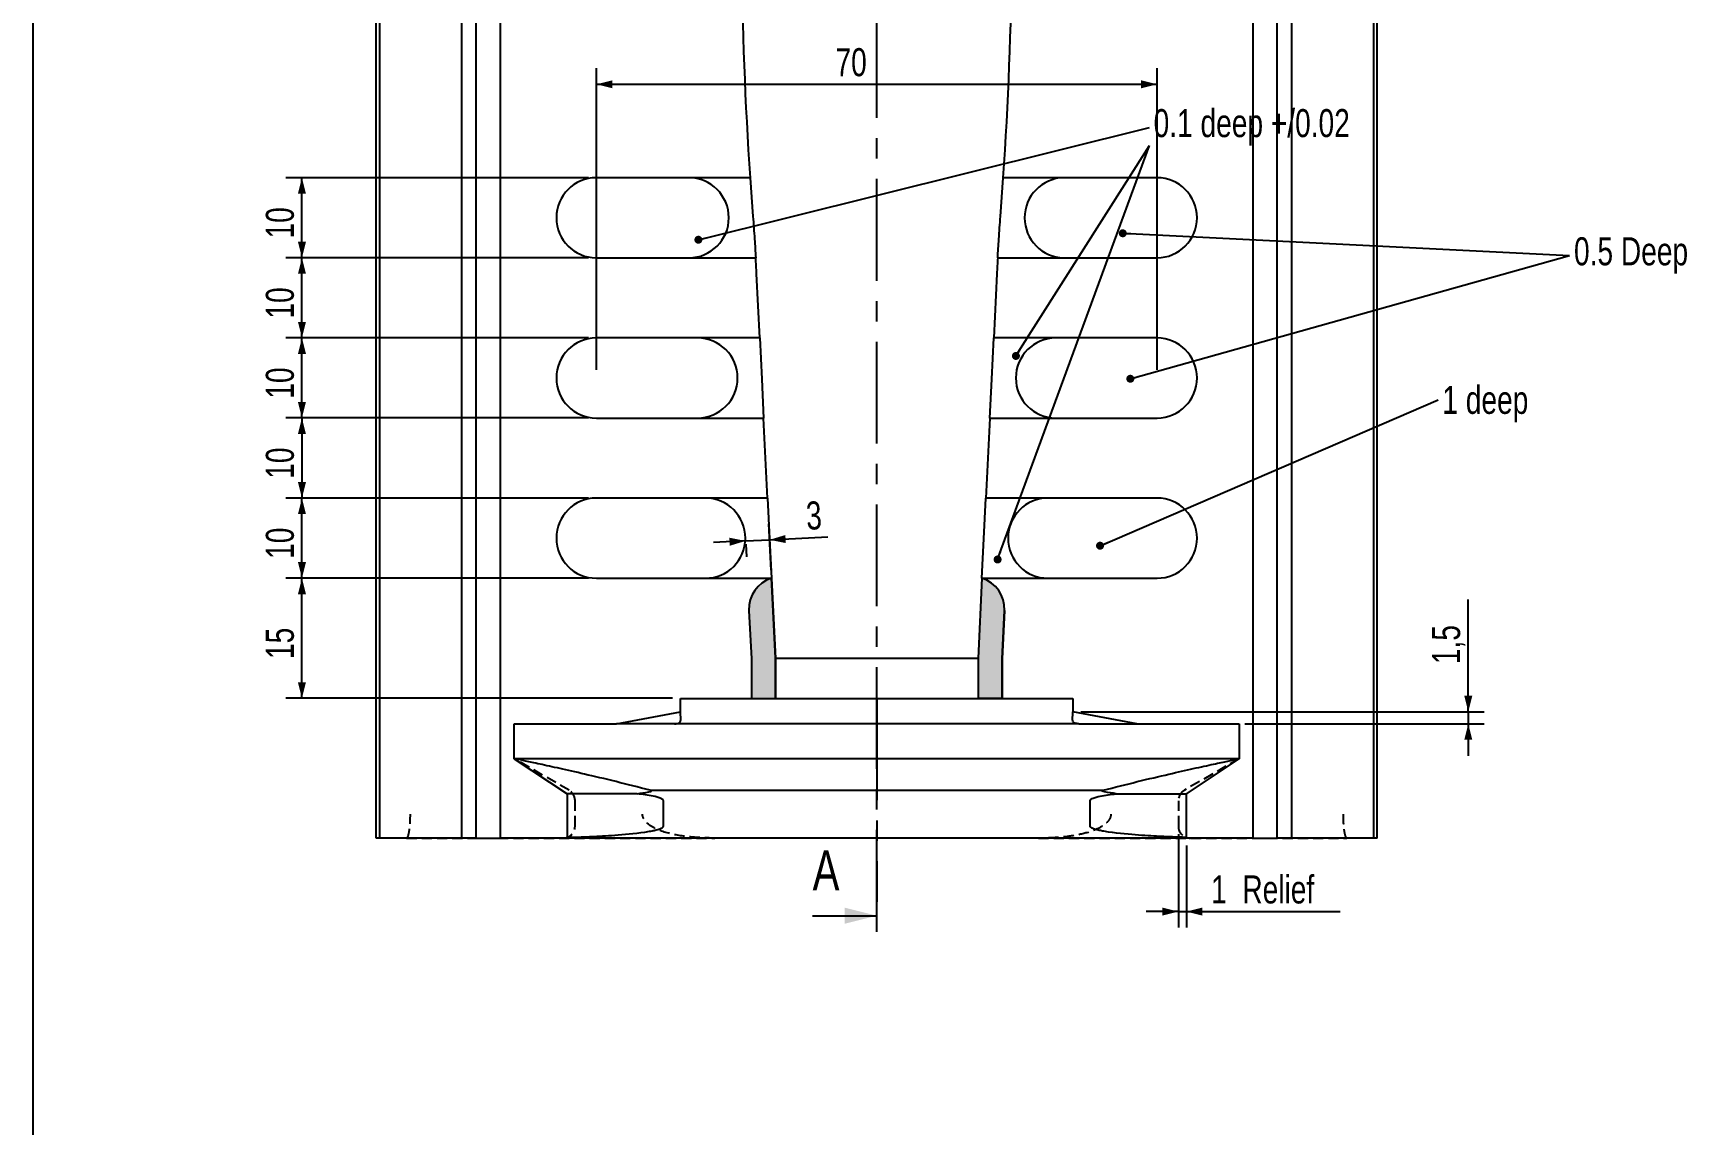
# Model space of a CAD drawing. Header units: millimetres. Extents: x 8 to 832, y 8 to 585.
# Drawn here: x 8 to 214.5, y 144.3 to 280.6 of the extents above; entities that cross this region are included whole.
import ezdxf

# ---------------------------------------------------------------- set-up
doc = ezdxf.new("R2010")
doc.units = ezdxf.units.MM
doc.linetypes.add('CENTERX2', pattern=[20.32, 12.7, -2.54, 2.54, -2.54])
doc.linetypes.add('HIDDEN', pattern=[1.905, 1.27, -0.635])
for name, color, linetype in [('CENTERLINE', 4, 'CENTERX2'), ('DIMENSIONS', 2, 'Continuous'), ('HATCH', 3, 'Continuous'), ('HIDDEN', 3, 'HIDDEN'), ('TEXT', 2, 'Continuous')]:
    doc.layers.add(name, color=color, linetype=linetype)
doc.layers.add('OUTLINE', color=7, linetype='Continuous', lineweight=25)
doc.styles.add('SLDTEXTSTYLE0', font='TXT', dxfattribs={"width": 0.75})
doc.dimstyles.new('SLDDIMSTYLE0', dxfattribs={"dimtxt": 3.5, "dimasz": 2, "dimexe": 0, "dimexo": 0.0625, "dimgap": 0.875, "dimtad": 1, "dimrnd": 1e-09, "dimzin": 12, "dimdsep": 46, "dimtxsty": 'SLDTEXTSTYLE0', "dimsah": 1, "dimcen": 0.09, "dimadec": 0, "dimazin": 3, "dimtfac": 1, "dimtmove": 0, "dimatfit": 0, "dimfxl": 0, "dimfrac": 2, "dimtolj": 1, "dimtzin": 12, "dimarcsym": 0})
doc.dimstyles.new('SLDDIMSTYLE1', dxfattribs={"dimtxt": 3.5, "dimasz": 2, "dimexe": 0, "dimexo": 0.0625, "dimgap": 0.875, "dimtad": 1, "dimdec": 1, "dimrnd": 1e-09, "dimzin": 12, "dimdsep": 46, "dimtxsty": 'SLDTEXTSTYLE0', "dimsah": 1, "dimcen": 0.09, "dimadec": 0, "dimazin": 3, "dimtfac": 1, "dimtdec": 1, "dimtmove": 0, "dimatfit": 0, "dimfxl": 0, "dimfrac": 2, "dimtolj": 1, "dimtzin": 12, "dimarcsym": 0})
doc.dimstyles.new('SLDDIMSTYLE2', dxfattribs={"dimtxt": 3.5, "dimasz": 2, "dimexe": 0, "dimexo": 0.0625, "dimgap": 0.875, "dimtad": 1, "dimrnd": 1e-09, "dimzin": 12, "dimdsep": 46, "dimtxsty": 'SLDTEXTSTYLE0', "dimsah": 1, "dimcen": 0.09, "dimadec": 0, "dimazin": 3, "dimtfac": 1, "dimtofl": 0, "dimtmove": 0, "dimatfit": 3, "dimfxl": 0, "dimfrac": 2, "dimtolj": 1, "dimtzin": 12, "dimarcsym": 0})
doc.dimstyles.new('SLDDIMSTYLE3', dxfattribs={"dimtxt": 0.18, "dimasz": 1, "dimexe": 0, "dimexo": 0.0625, "dimgap": 0, "dimtad": 0, "dimtih": 1, "dimtoh": 1, "dimdec": 0, "dimrnd": 1e-09, "dimzin": 0, "dimdsep": 46, "dimtxsty": 'Standard', "dimblk1": 'DOT', "dimblk2": 'DOT', "dimsah": 1, "dimcen": 0.09, "dimadec": 0, "dimazin": 0, "dimtfac": 1, "dimtdec": 0, "dimtofl": 0, "dimtmove": 0, "dimatfit": 3, "dimldrblk": 'DOT', "dimfxl": 0, "dimfrac": 2, "dimtolj": 1, "dimtzin": 0, "dimarcsym": 0})

# ---------------------------------------------------------------- blocks, each defined once
blk = doc.blocks.new('_D')
at = {"layer": 'DIMENSIONS'}
for p, q in [((151, 180.62), (151, 168.95)), ((152, 179.2), (152, 168.95)), ((151, 170.95), (147, 170.95)), ((151, 170.95), (152, 170.95)), ((152, 170.95), (171.2, 170.95))]:
    blk.add_line(p, q, dxfattribs=at)
for points in [[(151, 170.95), (149, 171.45), (149, 170.45)], [(152, 170.95), (154, 170.45), (154, 171.45)]]:
    blk.add_solid(points, dxfattribs=at)
at = {"layer": 'DIMENSIONS', "char_height": 3.5, "attachment_point": 1, "style": 'SLDTEXTSTYLE0'}
for s, insert in [('Relief', (158.99, 175.46)), ('1', (155.09, 175.46))]:
    blk.add_mtext(s, dxfattribs=dict(at, insert=insert))
blk = doc.blocks.new('_D_1')
at = {"layer": 'DIMENSIONS'}
for p, q in [((187.2, 195.9), (187.2, 209.89)), ((138.84, 195.9), (189.2, 195.9)), ((159.31, 194.4), (189.2, 194.4)), ((187.2, 195.9), (187.2, 194.4)), ((187.2, 194.4), (187.2, 190.4))]:
    blk.add_line(p, q, dxfattribs=at)
for points in [[(187.2, 195.9), (187.7, 197.9), (186.7, 197.9)], [(187.2, 194.4), (186.7, 192.4), (187.7, 192.4)]]:
    blk.add_solid(points, dxfattribs=at)
at = {"layer": 'DIMENSIONS', "insert": (182.68, 201.84), "char_height": 3.5, "attachment_point": 1, "rotation": 90, "style": 'SLDTEXTSTYLE0'}
blk.add_mtext('1,5', dxfattribs=at)
blk = doc.blocks.new('_D_2')
at = {"layer": 'DIMENSIONS'}
for p, q in [((78.34, 238.57), (78.34, 276.23)), ((148.34, 238.57), (148.34, 276.23)), ((78.34, 274.23), (148.34, 274.23))]:
    blk.add_line(p, q, dxfattribs=at)
for points in [[(78.34, 274.23), (80.34, 273.73), (80.34, 274.73)], [(148.34, 274.23), (146.34, 274.73), (146.34, 273.73)]]:
    blk.add_solid(points, dxfattribs=at)
at = {"layer": 'DIMENSIONS', "insert": (108.19, 278.74), "char_height": 3.5, "attachment_point": 1, "style": 'SLDTEXTSTYLE0'}
blk.add_mtext('70', dxfattribs=at)
blk = doc.blocks.new('_D_3')
at = {"layer": 'DIMENSIONS'}
for p, q in [((77.34, 212.57), (39.57, 212.57)), ((41.57, 197.57), (41.57, 212.57)), ((87.84, 197.57), (39.57, 197.57))]:
    blk.add_line(p, q, dxfattribs=at)
for points in [[(41.57, 212.57), (41.07, 210.57), (42.07, 210.57)], [(41.57, 197.57), (42.07, 199.57), (41.07, 199.57)]]:
    blk.add_solid(points, dxfattribs=at)
at = {"layer": 'DIMENSIONS', "insert": (37.06, 202.48), "char_height": 3.5, "attachment_point": 1, "rotation": 90, "style": 'SLDTEXTSTYLE0'}
blk.add_mtext('15', dxfattribs=at)
blk = doc.blocks.new('_D_4')
at = {"layer": 'DIMENSIONS'}
for p, q in [((77.34, 222.57), (39.57, 222.57)), ((41.57, 212.57), (41.57, 222.57)), ((77.34, 212.57), (39.57, 212.57))]:
    blk.add_line(p, q, dxfattribs=at)
for points in [[(41.57, 222.57), (41.07, 220.57), (42.07, 220.57)], [(41.57, 212.57), (42.07, 214.57), (41.07, 214.57)]]:
    blk.add_solid(points, dxfattribs=at)
at = {"layer": 'DIMENSIONS', "insert": (37.06, 214.98), "char_height": 3.5, "attachment_point": 1, "rotation": 90, "style": 'SLDTEXTSTYLE0'}
blk.add_mtext('10', dxfattribs=at)
blk = doc.blocks.new('_D_5')
at = {"layer": 'DIMENSIONS'}
for p, q in [((77.34, 232.57), (39.57, 232.57)), ((41.57, 232.57), (41.57, 222.57)), ((77.34, 222.57), (39.57, 222.57))]:
    blk.add_line(p, q, dxfattribs=at)
for points in [[(41.57, 232.57), (41.07, 230.57), (42.07, 230.57)], [(41.57, 222.57), (42.07, 224.57), (41.07, 224.57)]]:
    blk.add_solid(points, dxfattribs=at)
at = {"layer": 'DIMENSIONS', "insert": (37.06, 224.98), "char_height": 3.5, "attachment_point": 1, "rotation": 90, "style": 'SLDTEXTSTYLE0'}
blk.add_mtext('10', dxfattribs=at)
blk = doc.blocks.new('_D_6')
at = {"layer": 'DIMENSIONS'}
for p, q in [((77.34, 242.57), (39.57, 242.57)), ((41.57, 232.57), (41.57, 242.57)), ((77.34, 232.57), (39.57, 232.57))]:
    blk.add_line(p, q, dxfattribs=at)
for points in [[(41.57, 242.57), (41.07, 240.57), (42.07, 240.57)], [(41.57, 232.57), (42.07, 234.57), (41.07, 234.57)]]:
    blk.add_solid(points, dxfattribs=at)
at = {"layer": 'DIMENSIONS', "insert": (37.06, 234.98), "char_height": 3.5, "attachment_point": 1, "rotation": 90, "style": 'SLDTEXTSTYLE0'}
blk.add_mtext('10', dxfattribs=at)
blk = doc.blocks.new('_D_7')
at = {"layer": 'DIMENSIONS'}
for p, q in [((77.34, 252.57), (39.57, 252.57)), ((41.57, 242.57), (41.57, 252.57)), ((77.34, 242.57), (39.57, 242.57))]:
    blk.add_line(p, q, dxfattribs=at)
for points in [[(41.57, 252.57), (41.07, 250.57), (42.07, 250.57)], [(41.57, 242.57), (42.07, 244.57), (41.07, 244.57)]]:
    blk.add_solid(points, dxfattribs=at)
at = {"layer": 'DIMENSIONS', "insert": (37.06, 244.98), "char_height": 3.5, "attachment_point": 1, "rotation": 90, "style": 'SLDTEXTSTYLE0'}
blk.add_mtext('10', dxfattribs=at)
blk = doc.blocks.new('_D_8')
at = {"layer": 'DIMENSIONS'}
for p, q in [((77.34, 262.57), (39.57, 262.57)), ((41.57, 252.57), (41.57, 262.57)), ((77.34, 252.57), (39.57, 252.57))]:
    blk.add_line(p, q, dxfattribs=at)
for points in [[(41.57, 262.57), (41.07, 260.57), (42.07, 260.57)], [(41.57, 252.57), (42.07, 254.57), (41.07, 254.57)]]:
    blk.add_solid(points, dxfattribs=at)
at = {"layer": 'DIMENSIONS', "insert": (37.06, 254.98), "char_height": 3.5, "attachment_point": 1, "rotation": 90, "style": 'SLDTEXTSTYLE0'}
blk.add_mtext('10', dxfattribs=at)
blk = doc.blocks.new('_D_9')
at = {"layer": 'DIMENSIONS'}
for p, q in [((100.15, 213.57), (99.86, 219.36)), ((96.96, 217.22), (92.97, 217.02)), ((96.96, 217.22), (99.96, 217.36)), ((99.96, 217.36), (107.23, 217.72)), ((96.98, 216.81), (97.06, 215.22))]:
    blk.add_line(p, q, dxfattribs=at)
for points in [[(96.96, 217.22), (94.94, 217.62), (94.99, 216.62)], [(99.96, 217.36), (101.98, 216.96), (101.93, 217.96)]]:
    blk.add_solid(points, dxfattribs=at)
at = {"layer": 'DIMENSIONS', "insert": (104.43, 222.1), "char_height": 3.5, "attachment_point": 1, "rotation": 2.8029, "style": 'SLDTEXTSTYLE0'}
blk.add_mtext('3', dxfattribs=at)
blk = doc.blocks.new('_Dot')
at = {"color": 0, "linetype": 'ByBlock', "lineweight": -2}
blk.add_line((-0.5, 0), (-1, 0), dxfattribs=at)
at = {"color": 0, "linetype": 'ByBlock', "const_width": 0.5}
blk.add_lwpolyline([(-0.25, 0, 1), (0.25, 0, 1)], format="xyb", close=True, dxfattribs=at)
blk = doc.blocks.new('SW_NOTE_0_5')
at = {"layer": 'TEXT', "color": 0, "insert": (0.51, 1.75), "char_height": 3.5, "attachment_point": 1, "style": 'SLDTEXTSTYLE0'}
blk.add_mtext('1 deep', dxfattribs=at)

msp = doc.modelspace()

# ---------------------------------------------------------------- hatches: boundary and pattern name
at = {"layer": 'HATCH'}
h = msp.add_hatch(color=256, dxfattribs=at)
edge = h.paths.add_edge_path(flags=0)
edge.add_arc((101.38371, 208.74826), 4, 107.2803801, 182.8028679)
edge.add_line((97.38849, 208.55267), (97.6851, 202.49432))
edge.add_line((97.6851, 202.49432), (97.6851, 197.56771))
edge.add_line((97.6851, 197.56771), (100.6851, 197.56771))
edge.add_line((100.6851, 197.56771), (100.6851, 202.56771))
edge.add_line((100.6851, 202.56771), (100.19551, 212.56771))
h = msp.add_hatch(color=256, dxfattribs=at)
edge = h.paths.add_edge_path(flags=0)
edge.add_arc((125.28649, 208.74826), 4, 357.1971321, 432.7196199)
edge.add_line((126.47468, 212.56771), (125.9851, 202.56771))
edge.add_line((125.9851, 202.56771), (125.9851, 197.56771))
edge.add_line((125.9851, 197.56771), (128.9851, 197.56771))
edge.add_line((128.9851, 197.56771), (128.9851, 202.49432))
edge.add_line((128.9851, 202.49432), (129.2817, 208.55267))

# ---------------------------------------------------------------- linework, layer by layer
at = {"layer": 'CENTERLINE'}
for p, q in [((113.3351, 168.43197), (113.3351, 425.96485)), ((113.3351, 197.56771), (113.3351, 172.17009))]:
    msp.add_line(p, q, dxfattribs=at)
at = {"layer": 'CENTERLINE', "linetype": 'Continuous'}
msp.add_line((105.3351, 170.43197), (113.3351, 170.43197), dxfattribs=at)
at = {"layer": 'CENTERLINE'}
msp.add_solid([(113.3351, 170.43197), (109.3351, 171.43197), (109.3351, 169.43197)], dxfattribs=at)
at = {"layer": 'HIDDEN'}
for p, q in [((74.9201, 186.09073), (68.0851, 190.03692)), ((158.5851, 190.03692), (151.7501, 186.09073)), ((75.6701, 181.61771), (75.6701, 184.79169)), ((151.0001, 184.79169), (151.0001, 181.61771)), ((54.63142, 180.11771), (93.13664, 180.11771)), ((133.53355, 180.11771), (172.03878, 180.11771))]:
    msp.add_line(p, q, dxfattribs=at)
for centre, start, end in [((74.1701, 184.79169), 0, 60), ((152.5001, 184.79169), 120, 180), ((74.1701, 181.61771), 270, 0), ((152.5001, 181.61771), 180, 270)]:
    msp.add_arc(centre, 1.5, start, end, dxfattribs=at)
for points, knots in [([(54.63142, 180.11771), (54.6405, 180.11869), (54.72673, 180.12797), (54.8536, 180.34579), (54.99004, 181.0445), (55.06111, 181.72314), (55.10115, 182.42784), (55.10597, 182.8919), (55.10831, 183.11771)], [0, 0, 0, 0, 0.046054565, 0.437232502, 0.638598681, 0.795968263, 0.900714623, 1, 1, 1, 1]), ([(93.13664, 180.11771), (91.8899, 180.15047), (89.63928, 180.20962), (87.07222, 180.72236), (85.42409, 181.4128), (84.61561, 181.95272), (84.18724, 182.59284), (84.09825, 182.92206), (84.09542, 183.09809), (84.0951, 183.11771)], [0, 0, 0, 0, 0.370254665, 0.668385093, 0.767834161, 0.901698082, 0.947738672, 0.994172114, 1, 1, 1, 1]), ([(142.57509, 183.11771), (142.56591, 183.00988), (142.54296, 182.74056), (142.29644, 182.26891), (141.64516, 181.63235), (140.30046, 180.95872), (138.3623, 180.46028), (136.01307, 180.16331), (134.39221, 180.1335), (133.53355, 180.11771)], [0, 0, 0, 0, 0.031908055, 0.079691548, 0.153611992, 0.299049485, 0.519254203, 0.745319642, 1, 1, 1, 1]), ([(171.56189, 183.11771), (171.56449, 182.87977), (171.56967, 182.40565), (171.61171, 181.68872), (171.6957, 180.9136), (171.84441, 180.25141), (171.96872, 180.1659), (172.03878, 180.11771)], [0, 0, 0, 0, 0.104610764, 0.208448183, 0.371303363, 0.645681542, 1, 1, 1, 1])]:
    msp.add_open_spline(points, degree=3, knots=knots, dxfattribs=at)
at = {"layer": 'OUTLINE'}
for p, q in [((8, 8), (8, 585)), ((50.8351, 180.11771), (50.8351, 414.01687)), ((51.27254, 414.05128), (51.27254, 180.11771)), ((61.51525, 180.11771), (61.51525, 414.06771)), ((63.3351, 180.11771), (63.3351, 414.06771)), ((66.3351, 414.06771), (66.3351, 180.11771)), ((160.3351, 180.11771), (160.3351, 414.06771)), ((163.3351, 180.11771), (163.3351, 414.06771)), ((165.15495, 180.11771), (165.15495, 414.06771)), ((175.39765, 180.11771), (175.39765, 414.05128)), ((175.8351, 180.11771), (175.8351, 414.01687)), ((97.52922, 262.56772), (78.3351, 262.56772)), ((97.52954, 262.56772), (97.52922, 262.56772)), ((97.52954, 262.56772), (97.88186, 257.72712)), ((128.78833, 257.72712), (129.14066, 262.56772)), ((129.14097, 262.56772), (129.14066, 262.56772)), ((136.71202, 262.56772), (129.14097, 262.56772)), ((136.71202, 262.56694), (136.71202, 262.56772)), ((148.3351, 262.56772), (136.8002, 262.56772)), ((78.3351, 252.56771), (98.22915, 252.56771)), ((98.22915, 252.56771), (98.22948, 252.56771)), ((128.44072, 252.56771), (128.44104, 252.56771)), ((128.44104, 252.56771), (136.71202, 252.56771)), ((136.71202, 252.56771), (136.71202, 252.56849)), ((136.8002, 252.56771), (148.3351, 252.56771)), ((98.72676, 242.56772), (98.3351, 250.56772)), ((128.3351, 250.56772), (127.94343, 242.56772)), ((98.72676, 242.56772), (78.3351, 242.56772)), ((98.72711, 242.56772), (98.72676, 242.56772)), ((127.94343, 242.56772), (127.94309, 242.56772)), ((148.3351, 242.56772), (127.94343, 242.56772)), ((78.3351, 232.56772), (99.21635, 232.56772)), ((99.70593, 222.56771), (99.21635, 232.56772)), ((99.21635, 232.56772), (99.2167, 232.56772)), ((127.45385, 232.56772), (126.96427, 222.56771)), ((127.45349, 232.56772), (127.45385, 232.56772)), ((127.45385, 232.56772), (148.3351, 232.56772)), ((99.70593, 222.56771), (78.3351, 222.56771)), ((99.7063, 222.56771), (99.70593, 222.56771)), ((126.96427, 222.56771), (126.9639, 222.56771)), ((148.3351, 222.56771), (126.96427, 222.56771)), ((78.3351, 212.56771), (100.19551, 212.56771)), ((100.19551, 212.56771), (100.6851, 202.56771)), ((100.6851, 202.56772), (100.19551, 212.56771)), ((100.19551, 212.56771), (100.19589, 212.56771)), ((100.6851, 202.56771), (100.19551, 212.56771)), ((126.47468, 212.56771), (125.9851, 202.56771)), ((126.47468, 212.56771), (125.9851, 202.56772)), ((126.47468, 212.56771), (125.9851, 202.56771)), ((126.4743, 212.56771), (126.47468, 212.56771)), ((126.47468, 212.56771), (148.3351, 212.56771)), ((97.38849, 208.55267), (97.6851, 202.49432)), ((97.38849, 208.55267), (97.6851, 202.49432)), ((129.2817, 208.55267), (128.9851, 202.49432)), ((128.9851, 202.49432), (129.2817, 208.55267)), ((97.6851, 202.49432), (97.6851, 197.56771)), ((97.6851, 202.49432), (97.6851, 197.56771)), ((100.6851, 197.56771), (100.6851, 202.56772)), ((100.6851, 202.56772), (125.9851, 202.56772)), ((100.6851, 202.56771), (100.6851, 197.56771)), ((100.6851, 197.56771), (100.6851, 202.56771)), ((125.9851, 202.56772), (125.9851, 197.56771)), ((125.9851, 202.56771), (125.9851, 197.56771)), ((125.9851, 202.56771), (125.9851, 197.56771)), ((128.9851, 202.49432), (128.9851, 197.56771)), ((128.9851, 197.56771), (128.9851, 202.49432)), ((88.8351, 197.56771), (100.6851, 197.56771)), ((88.8351, 195.89772), (88.8351, 197.56771)), ((97.6851, 197.56771), (100.6851, 197.56771)), ((97.6851, 197.56771), (100.6851, 197.56771)), ((100.6851, 197.56771), (125.9851, 197.56771)), ((128.9851, 197.56771), (125.9851, 197.56771)), ((125.9851, 197.56771), (137.8351, 197.56771)), ((125.9851, 197.56771), (128.9851, 197.56771)), ((137.8351, 197.56771), (137.8351, 195.89772)), ((68.0851, 194.39772), (80.8351, 194.39772)), ((68.0851, 190.03692), (68.0851, 194.39772)), ((80.8351, 194.39772), (88.8351, 195.89772)), ((88.08762, 194.39772), (80.8351, 194.39772)), ((88.60763, 194.39772), (88.08762, 194.39772)), ((92.30066, 194.39772), (88.60763, 194.39772)), ((98.05268, 194.39772), (92.30066, 194.39772)), ((105.30066, 194.39772), (98.05268, 194.39772)), ((113.3351, 194.39772), (105.30066, 194.39772)), ((121.36954, 194.39772), (113.3351, 194.39772)), ((128.61752, 194.39772), (121.36954, 194.39772)), ((134.36954, 194.39772), (128.61752, 194.39772)), ((138.06257, 194.39772), (134.36954, 194.39772)), ((145.8351, 194.39772), (137.8351, 195.89772)), ((138.58257, 194.39772), (138.06257, 194.39772)), ((138.58257, 194.39772), (145.8351, 194.39772)), ((145.8351, 194.39772), (158.5851, 194.39772)), ((158.5851, 194.39772), (158.5851, 190.03692)), ((68.0851, 190.03692), (74.6701, 185.65771)), ((158.5851, 190.03692), (68.0851, 190.03692)), ((152.0001, 185.65771), (158.5851, 190.03692)), ((85.06012, 186.09072), (141.61008, 186.09072)), ((74.6701, 185.65771), (74.6701, 180.20349)), ((83.42154, 185.65771), (74.6701, 185.65771)), ((86.70192, 181.61772), (86.70192, 184.7917)), ((139.96827, 181.61772), (139.96827, 184.7917)), ((143.24865, 185.65771), (152.0001, 185.65771)), ((152.0001, 180.20349), (152.0001, 185.65771)), ((51.27254, 180.11771), (50.8351, 180.11771)), ((61.51525, 180.11771), (51.27254, 180.11771)), ((63.3351, 180.11771), (61.51525, 180.11771)), ((63.3351, 180.11771), (66.3351, 180.11771)), ((74.1701, 180.11771), (66.3351, 180.11771)), ((152.5001, 180.11771), (74.1701, 180.11771)), ((160.3351, 180.11771), (152.5001, 180.11771)), ((160.3351, 180.11771), (163.3351, 180.11771)), ((165.15495, 180.11771), (163.3351, 180.11771)), ((175.39765, 180.11771), (165.15495, 180.11771)), ((175.8351, 180.11771), (175.39765, 180.11771))]:
    msp.add_line(p, q, dxfattribs=at)
at = {"layer": 'OUTLINE', "flags": 128}
for points in [[(98.72711, 242.56772), (98.97935, 237.41565), (99.2167, 232.56772)], [(127.45349, 232.56772), (127.69085, 237.41565), (127.94309, 242.56772)], [(99.7063, 222.56771), (99.9562, 217.46348), (100.19589, 212.56771)], [(126.4743, 212.56771), (126.714, 217.46348), (126.9639, 222.56771)]]:
    msp.add_lwpolyline(points, dxfattribs=at)
at = {"layer": 'OUTLINE'}
for centre, radius, start, end in [((585.68116, 295.66403), 489.27261, 180.5968095, 183.8786724), ((-359.01097, 295.66403), 489.27261, 356.1213276, 359.4031905), ((78.3351, 257.56771), 5, 90, 270), ((89.86999, 257.56771), 5, 270, 90), ((136.8002, 257.56771), 5, 91.0106058, 268.9893942), ((136.8002, 257.56771), 5, 90, 91.0106058), ((148.3351, 257.56771), 5, 270, 90), ((-151.36583, 238.34277), 250, 2.8028679, 3.2618781), ((378.03602, 238.34277), 250, 176.7381219, 177.1971321), ((136.8002, 257.56771), 5, 268.9893942, 270), ((78.3351, 237.56771), 5, 90, 270), ((90.96197, 237.56771), 5, 270, 90), ((135.70822, 237.56771), 5, 90, 270), ((148.3351, 237.56771), 5, 270, 90), ((78.3351, 217.56771), 5, 90, 270), ((91.94114, 217.56771), 5, 270, 90), ((134.72905, 217.56771), 5, 90, 270), ((148.3351, 217.56771), 5, 270, 90), ((101.38371, 208.74826), 4, 107.2803801, 182.8028679), ((101.38371, 208.74826), 4, 107.2803801, 182.8028679), ((125.28649, 208.74826), 4, 357.1971321, 72.7196199), ((125.28649, 208.74826), 4, 357.1971321, 72.7196199), ((74.1701, 181.61771), 1.5, 270, 289.4712206), ((152.5001, 181.61771), 1.5, 250.5287794, 270)]:
    msp.add_arc(centre, radius, start, end, dxfattribs=at)
for points, knots in [([(97.88186, 257.72712), (97.95234, 256.7864), (98.08114, 255.06746), (98.18325, 253.34674), (98.22948, 252.56771)], [0, 0, 0, 0, 0.547266025, 1, 1, 1, 1]), ([(128.44072, 252.56771), (128.48695, 253.34674), (128.58906, 255.06746), (128.71785, 256.7864), (128.78833, 257.72712)], [0, 0, 0, 0, 0.452733985, 1, 1, 1, 1]), ([(88.08762, 194.39772), (88.14632, 194.39862), (88.23168, 194.39994), (88.36577, 194.4146), (88.46448, 194.43232), (88.55684, 194.45783), (88.64873, 194.49453), (88.80837, 194.59531), (88.93395, 194.91926), (88.84486, 195.3472), (88.83797, 195.73549), (88.8351, 195.89772)], [0, 0, 0, 0, 0.03132874, 0.045561275, 0.059933079, 0.072763833, 0.08806678, 0.115277733, 0.229314228, 0.6780059, 1, 1, 1, 1]), ([(138.58257, 194.39772), (138.52388, 194.39862), (138.43852, 194.39994), (138.30442, 194.4146), (138.20571, 194.43232), (138.11335, 194.45783), (138.02147, 194.49453), (137.86182, 194.59531), (137.73624, 194.91926), (137.82534, 195.3472), (137.83222, 195.73549), (137.8351, 195.89772)], [0, 0, 0, 0, 0.0313287424, 0.0455610937, 0.0599330925, 0.0727638479, 0.0880665623, 0.1152776414, 0.2293141579, 0.678005871, 1, 1, 1, 1]), ([(85.06012, 186.09072), (83.60903, 186.46063), (80.65821, 187.21286), (76.88048, 188.10242), (73.68569, 188.82835), (71.19491, 189.37471), (69.37297, 189.76544), (68.27729, 189.9966), (68.14662, 190.02402), (68.0851, 190.03692)], [0, 0, 0, 0, 0.14923391, 0.3034700277, 0.4429174343, 0.586347842, 0.7268503934, 0.8714016152, 1, 1, 1, 1]), ([(141.61008, 186.09072), (143.06117, 186.46063), (146.01199, 187.21286), (149.78972, 188.10242), (152.9845, 188.82835), (155.47529, 189.37471), (157.29723, 189.76544), (158.39291, 189.9966), (158.52358, 190.02402), (158.5851, 190.03692)], [0, 0, 0, 0, 0.149233912, 0.303470053, 0.442917424, 0.586347803, 0.726850378, 0.871401614, 1, 1, 1, 1]), ([(83.42154, 185.65771), (83.90293, 185.72647), (84.49758, 185.81141), (85.15136, 185.93234), (85.19315, 186.01186), (85.19161, 186.02508), (85.18428, 186.03669), (85.17248, 186.04706), (85.1541, 186.05831), (85.11579, 186.0754), (85.08337, 186.08432), (85.06012, 186.09072)], [0, 0, 0, 0, 0.75483962, 0.932439152, 0.944459804, 0.952406218, 0.957969234, 0.963572639, 0.968552158, 0.977456023, 1, 1, 1, 1]), ([(143.24865, 185.65771), (142.76726, 185.72647), (142.1726, 185.81141), (141.51884, 185.93234), (141.47704, 186.01186), (141.47859, 186.02508), (141.48591, 186.03669), (141.49771, 186.04706), (141.51609, 186.05831), (141.5544, 186.0754), (141.58683, 186.08432), (141.61008, 186.09072)], [0, 0, 0, 0, 0.754839137, 0.932438761, 0.94445941, 0.952405865, 0.957968591, 0.963572167, 0.968551909, 0.977455274, 1, 1, 1, 1]), ([(86.70192, 184.7917), (86.70093, 184.80331), (86.69863, 184.83023), (86.67582, 184.8779), (86.59504, 184.96927), (86.18004, 185.1897), (85.05792, 185.44028), (84.08371, 185.56972), (83.42154, 185.65771)], [0, 0, 0, 0, 0.007224753, 0.016754169, 0.034287827, 0.094796723, 0.384746637, 1, 1, 1, 1]), ([(139.96827, 184.7917), (139.96927, 184.80331), (139.97156, 184.83023), (139.99437, 184.8779), (140.07516, 184.96926), (140.49015, 185.1897), (141.61228, 185.44027), (142.58649, 185.56972), (143.24865, 185.65771)], [0, 0, 0, 0, 0.00722474, 0.016754194, 0.034288015, 0.094796527, 0.38474696, 1, 1, 1, 1]), ([(74.6701, 180.20349), (74.6957, 180.20423), (74.77153, 180.20642), (75.63944, 180.23262), (77.60147, 180.30568), (80.51981, 180.47192), (83.24437, 180.69182), (85.06784, 180.98598), (85.6119, 181.09753), (85.9829, 181.19276), (86.23429, 181.27355), (86.40374, 181.34201), (86.51771, 181.40026), (86.60208, 181.45617), (86.65855, 181.50737), (86.69015, 181.55936), (86.70071, 181.59198), (86.70162, 181.61125), (86.70192, 181.61772)], [0, 0, 0, 0, 0.099238631, 0.293932967, 0.494276612, 0.688977468, 0.889490314, 0.925197992, 0.949282064, 0.965546319, 0.976561155, 0.984057185, 0.989197517, 0.992764645, 0.996566666, 0.99809248, 0.999359406, 1, 1, 1, 1]), ([(152.0001, 180.20349), (151.9745, 180.20423), (151.89866, 180.20642), (151.03075, 180.23262), (149.06873, 180.30568), (146.15038, 180.47192), (143.42583, 180.69182), (141.60235, 180.98598), (141.0583, 181.09753), (140.6873, 181.19276), (140.4359, 181.27355), (140.26646, 181.34201), (140.15248, 181.40026), (140.06812, 181.45617), (140.01165, 181.50737), (139.98005, 181.55936), (139.96948, 181.59198), (139.96858, 181.61125), (139.96827, 181.61772)], [0, 0, 0, 0, 0.099238631, 0.293932975, 0.494276599, 0.688977483, 0.88949027, 0.925198012, 0.949282018, 0.965546317, 0.976561153, 0.98405714, 0.989197504, 0.992764663, 0.996566684, 0.998092498, 0.999359402, 1, 1, 1, 1])]:
    msp.add_open_spline(points, degree=3, knots=knots, dxfattribs=at)

# ---------------------------------------------------------------- block references
at = {"layer": 'TEXT'}
msp.add_blockref('SW_NOTE_0_5', (183.45168, 234.83326), dxfattribs=at)

# ---------------------------------------------------------------- texts
at = {"layer": 'CENTERLINE', "insert": (105.3351, 178.60273), "char_height": 5, "attachment_point": 1, "style": 'SLDTEXTSTYLE0'}
msp.add_mtext('A', dxfattribs=at)
at = {"layer": 'TEXT', "char_height": 3.5, "attachment_point": 1, "style": 'SLDTEXTSTYLE0'}
for s, insert in [('0.1 deep +/0.02', (147.91227, 271.1346)), ('0.5 Deep', (200.40014, 255.13031))]:
    msp.add_mtext(s, dxfattribs=dict(at, insert=insert))

# ---------------------------------------------------------------- dimensions: what is measured, and where the dimension line sits
at = {"layer": 'DIMENSIONS'}
dim = msp.add_linear_dim(base=(148.3351, 274.22795), p1=(78.3351, 237.56771), p2=(148.3351, 237.56771), dimstyle='SLDDIMSTYLE2', dxfattribs=at)
dim.commit()
dim.dimension.update_dxf_attribs({"geometry": '_D_2', "text_midpoint": (110.77979, 274.22795), "dimtype": 160})
for base, p1, p2, angle, dimstyle, picture, middle in [((41.56848, 262.56771), (78.3351, 252.56771), (78.3351, 262.56771), 90, 'SLDDIMSTYLE2', '_D_8', (41.56848, 257.56771)), ((41.56848, 252.56771), (78.3351, 242.56771), (78.3351, 252.56771), 90, 'SLDDIMSTYLE2', '_D_7', (41.56848, 247.56771)), ((41.56848, 242.56771), (78.3351, 232.56771), (78.3351, 242.56771), 90, 'SLDDIMSTYLE2', '_D_6', (41.56848, 237.56771)), ((41.56848, 222.56771), (78.3351, 232.56771), (78.3351, 222.56771), 90, 'SLDDIMSTYLE2', '_D_5', (41.56848, 227.56771)), ((41.56848, 222.56771), (78.3351, 212.56771), (78.3351, 222.56771), 90, 'SLDDIMSTYLE2', '_D_4', (41.56848, 217.56771)), ((99.96078, 217.36226), (96.93516, 217.81221), (100.19551, 212.56771), 2.8028679, 'SLDDIMSTYLE0', '_D_9', (105.94082, 217.65503)), ((41.56848, 212.56771), (88.8351, 197.56771), (78.3351, 212.56771), 90, 'SLDDIMSTYLE2', '_D_3', (41.56848, 205.06771)), ((187.19536, 194.39771), (137.8351, 195.89771), (158.30801, 194.39771), 90, 'SLDDIMSTYLE1', '_D_1', (187.19536, 205.06771))]:
    dim = msp.add_linear_dim(base=base, p1=p1, p2=p2, angle=angle, dimstyle=dimstyle, dxfattribs=at)
    dim.commit()
    dim.dimension.update_dxf_attribs({"geometry": picture, "text_midpoint": middle, "dimtype": 160})
dim = msp.add_linear_dim(base=(152.0001, 170.95188), p1=(151.0001, 181.61771), p2=(152.0001, 180.2035), text='<> Relief', dimstyle='SLDDIMSTYLE0', dxfattribs=at)
dim.commit()
dim.dimension.update_dxf_attribs({"geometry": '_D', "text_midpoint": (163.14596, 170.95188), "dimtype": 160})

# ---------------------------------------------------------------- leaders
at = {"layer": 'TEXT'}
for points in [[(91.07223, 254.82109), (147.38611, 268.85246)], [(128.43196, 214.90399), (147.38611, 266.60915)], [(130.71648, 240.31662), (147.38611, 266.60915)], [(144.05826, 255.63153), (199.84513, 252.84728)], [(145.00213, 237.46727), (199.84513, 252.84728)], [(141.22295, 216.6256), (183.45168, 234.83326)]]:
    msp.add_leader(points, dimstyle='SLDDIMSTYLE3', dxfattribs=at)

doc.saveas('drawing.dxf')
